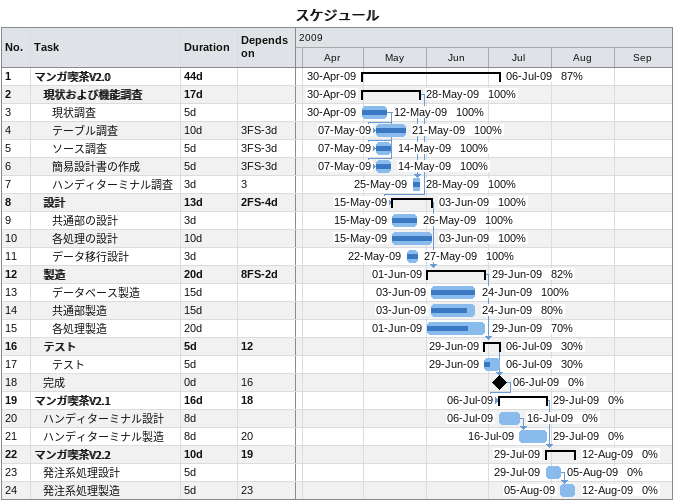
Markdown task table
スケジュール

| ID | Level | Task | Duration | Start | Finish | Predecessors | % complete |
|---|---|---|---|---|---|---|---|
| 1 | 1 | **マンガ喫茶V2.0** | 44d | 2009-04-30 | 2009-07-06 |  | 87 |
| 2 | 2 | **現状および機能調査** | 17d | 2009-04-30 | 2009-05-28 |  | 100 |
| 3 | 3 | 現状調査 | 5d | 2009-04-30 | 2009-05-12 |  | 100 |
| 4 | 3 | テーブル調査 | 10d | 2009-05-07 | 2009-05-21 | 3FS-3d | 100 |
| 5 | 3 | ソース調査 | 5d | 2009-05-07 | 2009-05-14 | 3FS-3d | 100 |
| 6 | 3 | 簡易設計書の作成 | 5d | 2009-05-07 | 2009-05-14 | 3FS-3d | 100 |
| 7 | 3 | ハンディターミナル調査 | 3d | 2009-05-25 | 2009-05-28 | 3 | 100 |
| 8 | 2 | **設計** | 13d | 2009-05-15 | 2009-06-03 | 2FS-4d | 100 |
| 9 | 3 | 共通部の設計 | 3d | 2009-05-15 | 2009-05-26 |  | 100 |
| 10 | 3 | 各処理の設計 | 10d | 2009-05-15 | 2009-06-03 |  | 100 |
| 11 | 3 | データ移行設計 | 3d | 2009-05-22 | 2009-05-27 |  | 100 |
| 12 | 2 | **製造** | 20d | 2009-06-01 | 2009-06-29 | 8FS-2d | 82 |
| 13 | 3 | データベース製造 | 15d | 2009-06-03 | 2009-06-24 |  | 100 |
| 14 | 3 | 共通部製造 | 15d | 2009-06-03 | 2009-06-24 |  | 80 |
| 15 | 3 | 各処理製造 | 20d | 2009-06-01 | 2009-06-29 |  | 70 |
| 16 | 2 | **テスト** | 5d | 2009-06-29 | 2009-07-06 | 12 | 30 |
| 17 | 3 | テスト | 5d | 2009-06-29 | 2009-07-06 |  | 30 |
| 18 | 2 | 完成 | 0d | 2009-07-06 | 2009-07-06 | 16 | 0 |
| 19 | 1 | **マンガ喫茶V2.1** | 16d | 2009-07-06 | 2009-07-29 | 18 | 0 |
| 20 | 2 | ハンディターミナル設計 | 8d | 2009-07-06 | 2009-07-16 |  | 0 |
| 21 | 2 | ハンディターミナル製造 | 8d | 2009-07-16 | 2009-07-29 | 20 | 0 |
| 22 | 1 | **マンガ喫茶V2.2** | 10d | 2009-07-29 | 2009-08-12 | 19 | 0 |
| 23 | 2 | 発注系処理設計 | 5d | 2009-07-29 | 2009-08-05 |  | 0 |
| 24 | 2 | 発注系処理製造 | 5d | 2009-08-05 | 2009-08-12 | 23 | 0 |
